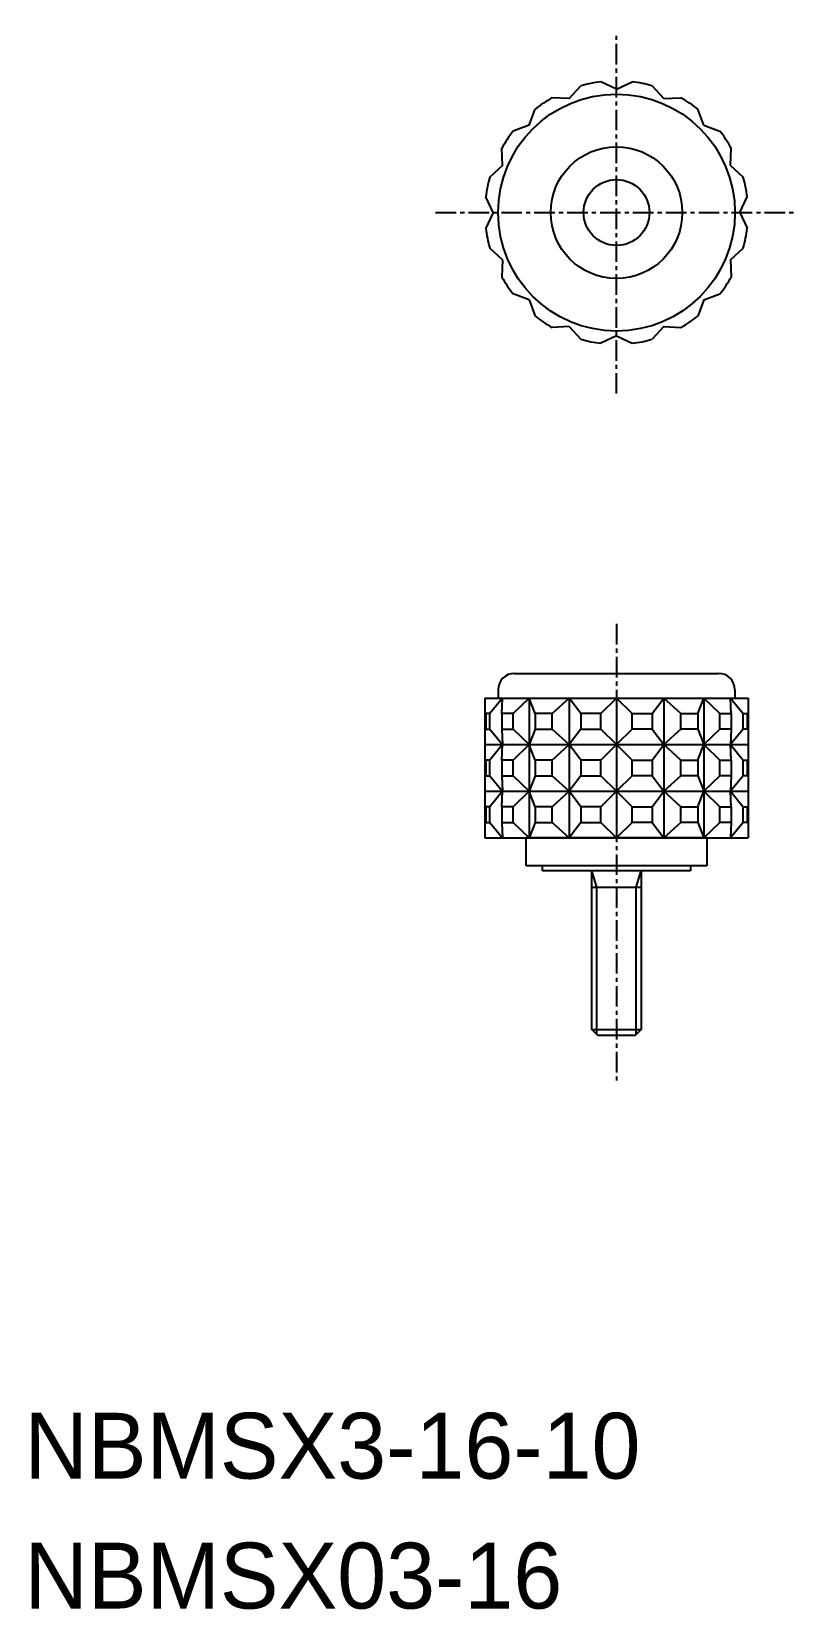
# Model space of a CAD drawing. Extents: x -14083.7 to -14037.1, y 2.2 to 98.1.
import ezdxf

# ---------------------------------------------------------------- set-up
doc = ezdxf.new("R2010")
doc.units = 0
doc.linetypes.add('CENTER', pattern=[2, 1.25, -0.25, 0.25, -0.25])
doc.layers.get('0').update_dxf_attribs({"linetype": 'CONTINUOUS'})
doc.layers.add('CENTER', color=1, linetype='CENTER')

msp = doc.modelspace()

# ---------------------------------------------------------------- linework, layer by layer
at = {"color": 7, "linetype": 'CONTINUOUS'}
for p, q in [((-14048.1, 94.599), (-14049.051, 95.042)), ((-14048.1, 94.599), (-14047.15, 95.042)), ((-14050.971, 94.028), (-14052.019, 94.074)), ((-14050.971, 94.028), (-14050.262, 94.801)), ((-14045.23, 94.028), (-14045.939, 94.801)), ((-14045.23, 94.028), (-14044.182, 94.074)), ((-14053.404, 92.402), (-14053.045, 93.388)), ((-14042.797, 92.402), (-14043.156, 93.388)), ((-14053.404, 92.402), (-14054.389, 92.043)), ((-14042.797, 92.402), (-14041.811, 92.043)), ((-14055.03, 89.969), (-14055.075, 91.017)), ((-14041.171, 89.969), (-14041.126, 91.017)), ((-14055.03, 89.969), (-14055.803, 89.26)), ((-14041.171, 89.969), (-14040.398, 89.26)), ((-14055.6, 87.099), (-14056.044, 88.05)), ((-14040.6, 87.099), (-14040.157, 88.05)), ((-14055.6, 87.099), (-14056.044, 86.148)), ((-14040.6, 87.099), (-14040.157, 86.148)), ((-14055.03, 84.229), (-14055.803, 84.937)), ((-14041.171, 84.229), (-14040.398, 84.937)), ((-14055.03, 84.229), (-14055.075, 83.181)), ((-14041.171, 84.229), (-14041.126, 83.181)), ((-14053.404, 81.796), (-14054.389, 82.154)), ((-14053.404, 81.796), (-14053.045, 80.81)), ((-14042.797, 81.796), (-14043.156, 80.81)), ((-14042.797, 81.796), (-14041.811, 82.154)), ((-14050.971, 80.17), (-14052.019, 80.124)), ((-14050.971, 80.17), (-14050.262, 79.396)), ((-14048.1, 79.599), (-14049.051, 79.156)), ((-14048.1, 79.599), (-14047.15, 79.156)), ((-14045.23, 80.17), (-14045.939, 79.396)), ((-14045.23, 80.17), (-14044.182, 80.124)), ((-14054.3, 59.099), (-14041.9, 59.099)), ((-14056.1, 57.599), (-14040.1, 57.599)), ((-14056.1, 57.599), (-14056.1, 49.099)), ((-14055.03, 57.599), (-14055.803, 56.654)), ((-14055.3, 58.099), (-14055.3, 57.599)), ((-14055.075, 56.654), (-14055.03, 57.599)), ((-14053.404, 57.599), (-14054.389, 56.654)), ((-14053.045, 56.654), (-14053.404, 57.599)), ((-14053.404, 57.599), (-14053.404, 49.099)), ((-14052.019, 56.654), (-14050.971, 57.599)), ((-14050.262, 56.654), (-14050.971, 57.599)), ((-14050.971, 57.599), (-14050.971, 49.099)), ((-14049.051, 56.654), (-14048.1, 57.599)), ((-14047.15, 56.654), (-14048.1, 57.599)), ((-14048.1, 57.599), (-14048.1, 49.099)), ((-14045.939, 56.654), (-14045.23, 57.599)), ((-14045.23, 57.599), (-14045.23, 49.099)), ((-14044.182, 56.654), (-14045.23, 57.599)), ((-14043.156, 56.654), (-14042.797, 57.599)), ((-14042.797, 57.599), (-14042.797, 49.099)), ((-14042.797, 57.599), (-14041.811, 56.654)), ((-14041.171, 57.599), (-14040.398, 56.654)), ((-14041.126, 56.654), (-14041.171, 57.599)), ((-14040.9, 58.099), (-14040.9, 57.599)), ((-14040.1, 57.599), (-14040.1, 49.099)), ((-14055.803, 55.71), (-14055.03, 54.765)), ((-14055.075, 55.71), (-14055.03, 54.765)), ((-14054.389, 55.71), (-14053.404, 54.765)), ((-14053.045, 55.71), (-14053.404, 54.765)), ((-14052.019, 55.71), (-14050.971, 54.765)), ((-14050.262, 55.71), (-14050.971, 54.765)), ((-14049.051, 55.71), (-14048.1, 54.765)), ((-14047.15, 55.71), (-14048.1, 54.765)), ((-14045.939, 55.71), (-14045.23, 54.765)), ((-14044.182, 55.71), (-14045.23, 54.765)), ((-14043.156, 55.71), (-14042.797, 54.765)), ((-14041.811, 55.71), (-14042.797, 54.765)), ((-14040.398, 55.71), (-14041.171, 54.765)), ((-14041.126, 55.71), (-14041.171, 54.765)), ((-14056.1, 54.765), (-14040.1, 54.765)), ((-14055.03, 54.765), (-14055.803, 53.821)), ((-14055.075, 53.821), (-14055.03, 54.765)), ((-14053.404, 54.765), (-14054.389, 53.821)), ((-14053.045, 53.821), (-14053.404, 54.765)), ((-14052.019, 53.821), (-14050.971, 54.765)), ((-14050.262, 53.821), (-14050.971, 54.765)), ((-14049.051, 53.821), (-14048.1, 54.765)), ((-14047.15, 53.821), (-14048.1, 54.765)), ((-14045.939, 53.821), (-14045.23, 54.765)), ((-14044.182, 53.821), (-14045.23, 54.765)), ((-14043.156, 53.821), (-14042.797, 54.765)), ((-14042.797, 54.765), (-14041.811, 53.821)), ((-14041.126, 53.821), (-14041.171, 54.765)), ((-14041.171, 54.765), (-14040.398, 53.821)), ((-14055.803, 52.877), (-14055.03, 51.932)), ((-14055.075, 52.877), (-14055.03, 51.932)), ((-14054.389, 52.877), (-14053.404, 51.932)), ((-14053.045, 52.877), (-14053.404, 51.932)), ((-14052.019, 52.877), (-14050.971, 51.932)), ((-14050.262, 52.877), (-14050.971, 51.932)), ((-14049.051, 52.877), (-14048.1, 51.932)), ((-14047.15, 52.877), (-14048.1, 51.932)), ((-14045.939, 52.877), (-14045.23, 51.932)), ((-14044.182, 52.877), (-14045.23, 51.932)), ((-14043.156, 52.877), (-14042.797, 51.932)), ((-14041.811, 52.877), (-14042.797, 51.932)), ((-14041.126, 52.877), (-14041.171, 51.932)), ((-14040.398, 52.877), (-14041.171, 51.932)), ((-14056.1, 51.932), (-14040.1, 51.932)), ((-14055.03, 51.932), (-14055.803, 50.988)), ((-14055.075, 50.988), (-14055.03, 51.932)), ((-14053.404, 51.932), (-14054.389, 50.988)), ((-14053.045, 50.988), (-14053.404, 51.932)), ((-14052.019, 50.988), (-14050.971, 51.932)), ((-14050.262, 50.988), (-14050.971, 51.932)), ((-14049.051, 50.988), (-14048.1, 51.932)), ((-14047.15, 50.988), (-14048.1, 51.932)), ((-14045.939, 50.988), (-14045.23, 51.932)), ((-14044.182, 50.988), (-14045.23, 51.932)), ((-14043.156, 50.988), (-14042.797, 51.932)), ((-14042.797, 51.932), (-14041.811, 50.988)), ((-14041.126, 50.988), (-14041.171, 51.932)), ((-14041.171, 51.932), (-14040.398, 50.988)), ((-14055.803, 50.043), (-14055.03, 49.099)), ((-14055.075, 50.043), (-14055.03, 49.099)), ((-14054.389, 50.043), (-14053.404, 49.099)), ((-14053.045, 50.043), (-14053.404, 49.099)), ((-14052.019, 50.043), (-14050.971, 49.099)), ((-14050.262, 50.043), (-14050.971, 49.099)), ((-14049.051, 50.043), (-14048.1, 49.099)), ((-14047.15, 50.043), (-14048.1, 49.099)), ((-14045.939, 50.043), (-14045.23, 49.099)), ((-14044.182, 50.043), (-14045.23, 49.099)), ((-14043.156, 50.043), (-14042.797, 49.099)), ((-14041.811, 50.043), (-14042.797, 49.099)), ((-14041.126, 50.043), (-14041.171, 49.099)), ((-14040.398, 50.043), (-14041.171, 49.099)), ((-14056.1, 49.099), (-14040.1, 49.099)), ((-14053.6, 47.399), (-14053.6, 49.099)), ((-14042.6, 49.099), (-14053.6, 49.099)), ((-14042.6, 49.099), (-14042.6, 47.399)), ((-14052.6, 47.399), (-14053.6, 47.399)), ((-14052.6, 47.099), (-14052.6, 47.399)), ((-14043.6, 47.399), (-14052.6, 47.399)), ((-14043.6, 47.099), (-14052.6, 47.099)), ((-14049.6, 37.465), (-14049.6, 47.099)), ((-14046.6, 47.099), (-14046.6, 37.465)), ((-14043.6, 47.399), (-14043.6, 47.099)), ((-14042.6, 47.399), (-14043.6, 47.399)), ((-14049.6, 46.099), (-14046.6, 46.099)), ((-14049.234, 37.099), (-14049.6, 37.465)), ((-14049.6, 37.465), (-14046.6, 37.465)), ((-14046.6, 37.465), (-14046.967, 37.099)), ((-14046.967, 37.099), (-14049.234, 37.099))]:
    msp.add_line(p, q, dxfattribs=at)
at = {"color": 3, "linetype": 'CONTINUOUS'}
for p, q in [((-14049.294, 46.099), (-14049.6, 47.099)), ((-14046.907, 46.099), (-14046.6, 47.099)), ((-14049.294, 37.159), (-14049.294, 46.099)), ((-14046.907, 37.159), (-14046.907, 46.099))]:
    msp.add_line(p, q, dxfattribs=at)
at = {"color": 7, "linetype": 'CONTINUOUS'}
for points in [[(-14055.803, 56.654), (-14056.044, 56.654), (-14056.044, 55.71), (-14055.803, 55.71)], [(-14054.389, 56.654), (-14055.075, 56.654), (-14055.075, 55.71), (-14054.389, 55.71)], [(-14052.019, 56.654), (-14053.045, 56.654), (-14053.045, 55.71), (-14052.019, 55.71)], [(-14049.051, 56.654), (-14050.262, 56.654), (-14050.262, 55.71), (-14049.051, 55.71)], [(-14047.15, 56.654), (-14045.939, 56.654), (-14045.939, 55.71), (-14047.15, 55.71)], [(-14044.182, 56.654), (-14043.156, 56.654), (-14043.156, 55.71), (-14044.182, 55.71)], [(-14041.811, 56.654), (-14041.126, 56.654), (-14041.126, 55.71), (-14041.811, 55.71)], [(-14040.398, 56.654), (-14040.157, 56.654), (-14040.157, 55.71), (-14040.398, 55.71)], [(-14055.803, 53.821), (-14056.044, 53.821), (-14056.044, 52.877), (-14055.803, 52.877)], [(-14054.389, 53.821), (-14055.075, 53.821), (-14055.075, 52.877), (-14054.389, 52.877)], [(-14052.019, 53.821), (-14053.045, 53.821), (-14053.045, 52.877), (-14052.019, 52.877)], [(-14049.051, 53.821), (-14050.262, 53.821), (-14050.262, 52.877), (-14049.051, 52.877)], [(-14047.15, 53.821), (-14045.939, 53.821), (-14045.939, 52.877), (-14047.15, 52.877)], [(-14044.182, 53.821), (-14043.156, 53.821), (-14043.156, 52.877), (-14044.182, 52.877)], [(-14041.811, 53.821), (-14041.126, 53.821), (-14041.126, 52.877), (-14041.811, 52.877)], [(-14040.398, 53.821), (-14040.157, 53.821), (-14040.157, 52.877), (-14040.398, 52.877)], [(-14055.803, 50.988), (-14056.044, 50.988), (-14056.044, 50.043), (-14055.803, 50.043)], [(-14054.389, 50.988), (-14055.075, 50.988), (-14055.075, 50.043), (-14054.389, 50.043)], [(-14052.019, 50.988), (-14053.045, 50.988), (-14053.045, 50.043), (-14052.019, 50.043)], [(-14049.051, 50.988), (-14050.262, 50.988), (-14050.262, 50.043), (-14049.051, 50.043)], [(-14047.15, 50.988), (-14045.939, 50.988), (-14045.939, 50.043), (-14047.15, 50.043)], [(-14044.182, 50.988), (-14043.156, 50.988), (-14043.156, 50.043), (-14044.182, 50.043)], [(-14041.811, 50.988), (-14041.126, 50.988), (-14041.126, 50.043), (-14041.811, 50.043)], [(-14040.398, 50.988), (-14040.157, 50.988), (-14040.157, 50.043), (-14040.398, 50.043)]]:
    msp.add_lwpolyline(points, close=True, dxfattribs=at)
for radius in [7.2, 4, 2]:
    msp.add_circle((-14048.1, 87.099), radius, dxfattribs=at)
for centre, radius, start, end in [((-14048.1, 87.099), 8, 96.82491, 105.67509), ((-14048.1, 87.099), 8, 74.32491, 83.17509), ((-14048.1, 87.099), 8, 119.32491, 128.17509), ((-14048.1, 87.099), 8, 51.82491, 60.67509), ((-14048.1, 87.099), 8, 141.82491, 150.67509), ((-14048.1, 87.099), 8, 29.32491, 38.17509), ((-14048.1, 87.099), 8, 164.32491, 173.17509), ((-14048.1, 87.099), 8, 6.82491, 15.67509), ((-14048.1, 87.099), 8, 186.82491, 195.67509), ((-14048.1, 87.099), 8, 344.32491, 353.17509), ((-14048.1, 87.099), 8, 209.32491, 218.17509), ((-14048.1, 87.099), 8, 321.82491, 330.67509), ((-14048.1, 87.099), 8, 231.82491, 240.67509), ((-14048.1, 87.099), 8, 299.32491, 308.17509), ((-14048.1, 87.099), 8, 254.32491, 263.17509), ((-14048.1, 87.099), 8, 276.82491, 285.67509), ((-14054.3, 58.099), 1, 90, 180), ((-14041.9, 58.099), 1, 0, 90)]:
    msp.add_arc(centre, radius, start, end, dxfattribs=at)
at = {"layer": 'CENTER', "color": 1, "linetype": 'CENTER'}
for p, q in [((-14048.1, 76.099), (-14048.1, 98.099)), ((-14059.1, 87.099), (-14037.1, 87.099)), ((-14048.1, 62.099), (-14048.1, 34.099))]:
    msp.add_line(p, q, dxfattribs=at)

# ---------------------------------------------------------------- texts
at = {"color": 7, "linetype": 'CONTINUOUS'}
for s, p in [('NBMSX3-16-10', (-14084.1, 10.163)), ('NBMSX03-16', (-14084.1, 2.27))]:
    msp.add_text(s, height=4, dxfattribs=at).set_placement(p)

doc.saveas('drawing.dxf')
